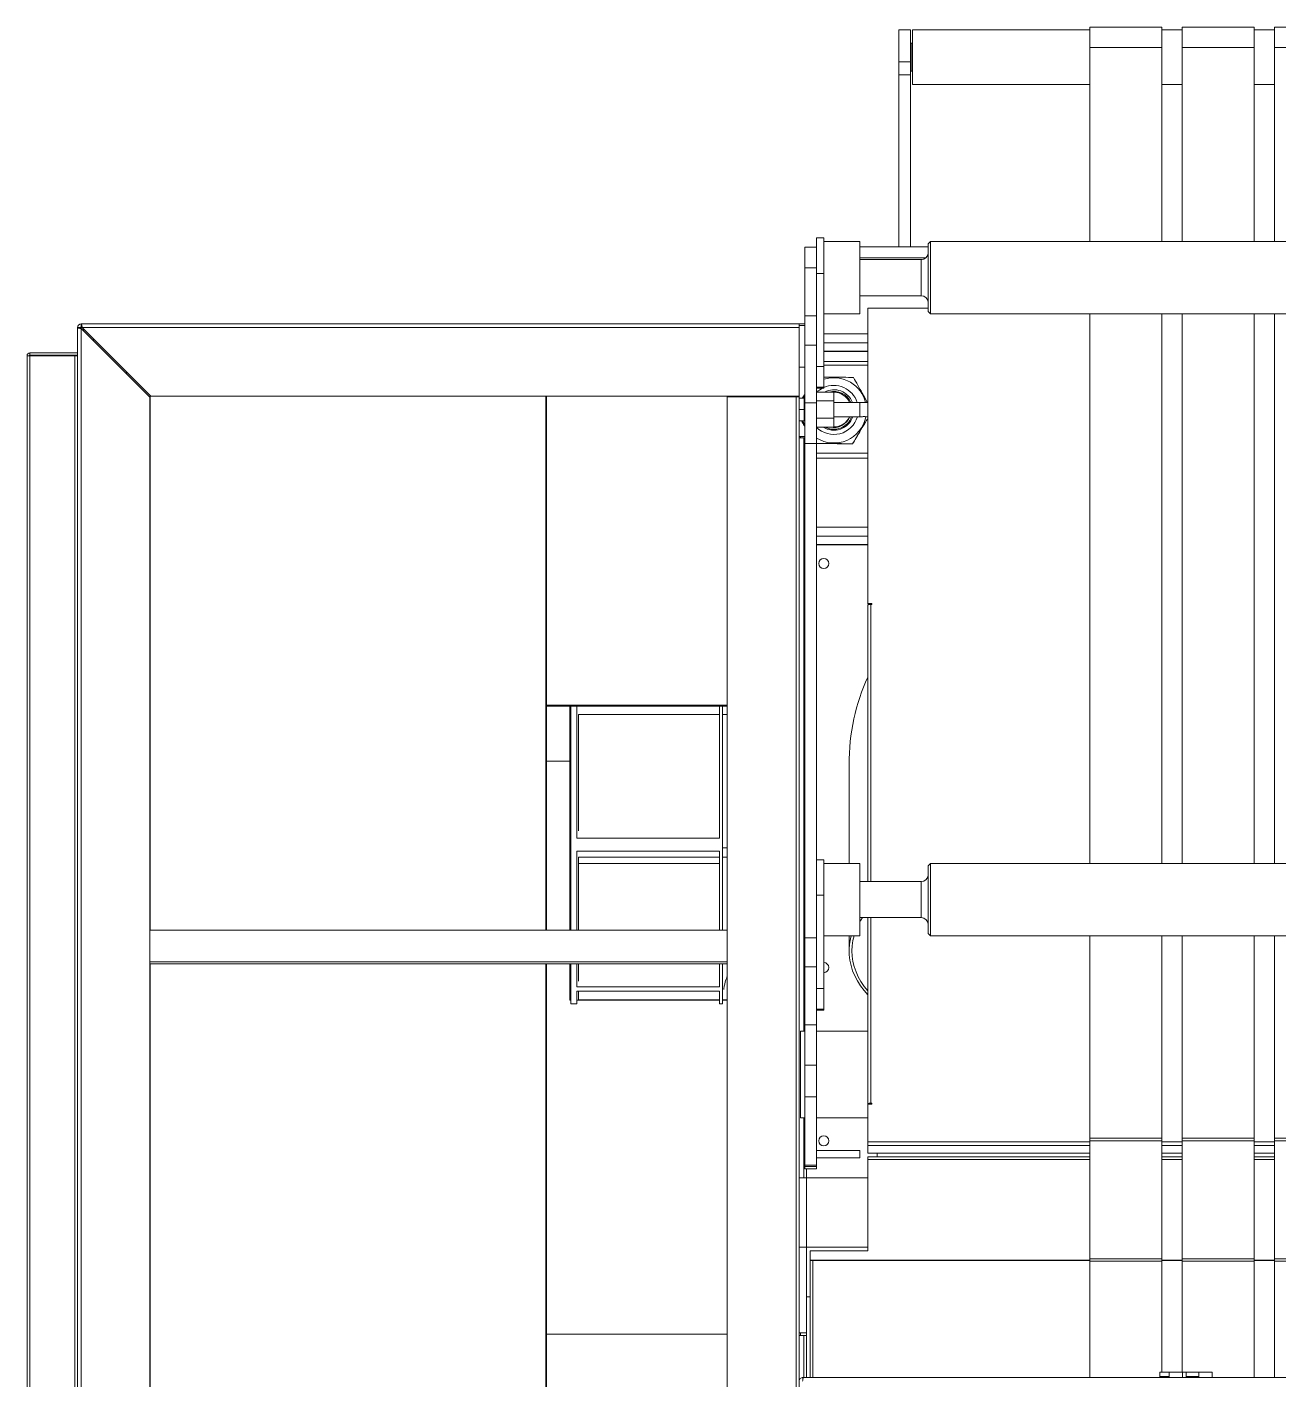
# Model space of a CAD drawing. Extents: x -2187 to 96136, y -11110 to 52208.
# Drawn here: x 15057 to 15924, y 16132 to 17070 of the extents above; entities that cross this region are included whole.
import ezdxf

# ---------------------------------------------------------------- set-up
doc = ezdxf.new("R2010")
doc.units = 0
doc.header["$LTSCALE"] = 1000
doc.header["$MEASUREMENT"] = 0

msp = doc.modelspace()

# ---------------------------------------------------------------- linework, layer by layer
at = {"color": 7, "linetype": 'Continuous', "lineweight": 15}
for p, q in [((15668.787, 17067.986), (15660.787, 17067.986)), ((15660.787, 17067.986), (15660.787, 17045.868)), ((15668.787, 17067.986), (15668.787, 17045.868)), ((15793.08, 17067.986), (15670.287, 17067.986)), ((15670.287, 17067.986), (15670.287, 17058.542)), ((15843.08, 17069.854), (15793.08, 17069.854)), ((15793.08, 17069.854), (15793.08, 17055.651)), ((15843.08, 17069.854), (15843.08, 17055.651)), ((15857.08, 17067.986), (15843.08, 17067.986)), ((15907.08, 17069.854), (15857.08, 17069.854)), ((15857.08, 17069.854), (15857.08, 17055.651)), ((15907.08, 17069.854), (15907.08, 17055.651)), ((15921.08, 17067.986), (15907.08, 17067.986)), ((15971.08, 17069.854), (15921.08, 17069.854)), ((15921.08, 17069.854), (15921.08, 17055.651)), ((15669.287, 17058.736), (15668.787, 17058.236)), ((15670.287, 17058.736), (15669.287, 17058.736)), ((15669.287, 17039.236), (15669.287, 17058.736)), ((15670.287, 17058.542), (15670.287, 17029.986)), ((15843.08, 17055.651), (15793.08, 17055.651)), ((15793.08, 16921.188), (15793.08, 17055.651)), ((15843.08, 16921.188), (15843.08, 17055.651)), ((15907.08, 17055.651), (15857.08, 17055.651)), ((15857.08, 16921.188), (15857.08, 17055.651)), ((15907.08, 16921.188), (15907.08, 17055.651)), ((15971.08, 17055.651), (15921.08, 17055.651)), ((15921.08, 16921.188), (15921.08, 17055.651)), ((15660.787, 17045.868), (15668.787, 17045.868)), ((15660.787, 17036.828), (15660.787, 17045.868)), ((15668.787, 17045.868), (15668.787, 17036.828)), ((15668.787, 17036.828), (15660.787, 17036.828)), ((15660.787, 17036.828), (15660.787, 16917.638)), ((15668.787, 17039.736), (15669.287, 17039.236)), ((15668.787, 17036.828), (15668.787, 16917.638)), ((15669.287, 17039.236), (15670.287, 17039.236)), ((15670.287, 17029.986), (15793.08, 17029.986)), ((15843.08, 17029.986), (15857.08, 17029.986)), ((15907.08, 17029.986), (15921.08, 17029.986)), ((15608.787, 16923.688), (15603.787, 16923.688)), ((15603.787, 16923.688), (15603.787, 16899.194)), ((15608.787, 16923.688), (15608.787, 16899.194)), ((15633.787, 16921.188), (15608.787, 16921.188)), ((15633.787, 16921.188), (15633.787, 16871.188)), ((15682.712, 16921.188), (15681.212, 16919.688)), ((18959.712, 16921.188), (15682.712, 16921.188)), ((15682.712, 16921.188), (15682.712, 16871.188)), ((15603.787, 16917.333), (15595.787, 16917.333)), ((15595.787, 16903.09), (15595.787, 16917.333)), ((15633.787, 16917.638), (15681.212, 16917.638)), ((15660.787, 16917.638), (15668.787, 16917.638)), ((15681.212, 16872.688), (15681.212, 16919.688)), ((15603.787, 16903.09), (15595.787, 16903.09)), ((15595.787, 16869.665), (15595.787, 16903.09)), ((15633.787, 16909.976), (15679.562, 16909.976)), ((15676.987, 16908.749), (15633.787, 16908.749)), ((15676.212, 16908.688), (15633.787, 16908.688)), ((15660.787, 16908.825), (15668.787, 16908.825)), ((15660.787, 16908.749), (15660.787, 16908.825)), ((15668.787, 16908.825), (15668.787, 16908.749)), ((15603.787, 16899.194), (15608.787, 16899.194)), ((15603.787, 16899.194), (15603.787, 16834.574)), ((15608.787, 16899.194), (15608.787, 16834.574)), ((15633.787, 16883.688), (15676.212, 16883.688)), ((15681.212, 16875.082), (15639.325, 16875.082)), ((15639.325, 16670.429), (15639.325, 16875.082)), ((15595.787, 16869.665), (15603.787, 16869.665)), ((15595.787, 16849.51), (15595.787, 16869.665)), ((15608.787, 16871.188), (15633.787, 16871.188)), ((15681.212, 16872.688), (15682.712, 16871.188)), ((15682.712, 16871.188), (18959.712, 16871.188)), ((15793.08, 16490.234), (15793.08, 16871.188)), ((15843.08, 16490.234), (15843.08, 16871.188)), ((15857.08, 16490.234), (15857.08, 16871.188)), ((15907.08, 16490.234), (15907.08, 16871.188)), ((15921.08, 16490.234), (15921.08, 16871.188)), ((15091.787, 16006.603), (15091.787, 16861.603)), ((15093.787, 16861.603), (15091.787, 16861.603)), ((15094.287, 16864.103), (15591.787, 16864.103)), ((15094.287, 16862.103), (15094.287, 16864.103)), ((15094.287, 16860.896), (15141.787, 16813.396)), ((15094.994, 16861.603), (15591.787, 16861.603)), ((15142.494, 16814.103), (15094.994, 16861.603)), ((15595.787, 16864.103), (15591.787, 16864.103)), ((15591.787, 16864.103), (15591.787, 16861.603)), ((15595.787, 16863.103), (15591.787, 16863.103)), ((15591.787, 16814.103), (15591.787, 16861.603)), ((15102.787, 16853.81), (15102.787, 16852.396)), ((15603.787, 16849.51), (15595.787, 16849.51)), ((15595.787, 16849.51), (15595.787, 16809.377)), ((15056.787, 15826.103), (15056.787, 16842.103)), ((15058.287, 16842.103), (15056.787, 16842.103)), ((15058.287, 16842.103), (15058.787, 16842.103)), ((15058.787, 16842.603), (15058.787, 16844.103)), ((15091.787, 16844.103), (15058.787, 16844.103)), ((15091.787, 16842.603), (15058.787, 16842.603)), ((15058.787, 16842.103), (15058.787, 15826.103)), ((15058.787, 16842.103), (15089.787, 16842.103)), ((15089.787, 16842.103), (15091.787, 16842.103)), ((15608.787, 16845.108), (15639.325, 16845.108)), ((15639.325, 16838.103), (15608.787, 16838.103)), ((15125.787, 16829.396), (15125.787, 16830.81)), ((15591.787, 16834.103), (15595.787, 16834.103)), ((15603.787, 16834.574), (15608.787, 16834.574)), ((15603.787, 16822.435), (15603.787, 16834.574)), ((15608.787, 16834.574), (15608.787, 16820.286)), ((15603.787, 16822.435), (15603.787, 16809.377)), ((15608.787, 16820.286), (15603.787, 16820.286)), ((15603.787, 16820.233), (15608.787, 16820.233)), ((15603.787, 16819.546), (15608.787, 16819.546)), ((15608.787, 16820.286), (15608.787, 16820.233)), ((15608.787, 16820.233), (15608.787, 16819.546)), ((15141.787, 16813.396), (15141.787, 16814.103)), ((15141.787, 16814.103), (15142.494, 16814.103)), ((15141.787, 16107.103), (15141.787, 16813.396)), ((15142.092, 16814.103), (15142.092, 16444.119)), ((15142.494, 16814.103), (15591.787, 16814.103)), ((15416.29, 16444.119), (15416.29, 16814.103)), ((15416.787, 16814.103), (15416.787, 16444.119)), ((15541.787, 16814.103), (15541.787, 16813.603)), ((15589.587, 16813.603), (15541.787, 16813.603)), ((15541.787, 16813.603), (15541.787, 16106.103)), ((15553.787, 16814.103), (15553.787, 16813.603)), ((15583.787, 16814.103), (15583.787, 16813.603)), ((15589.587, 16813.603), (15589.587, 16106.103)), ((15589.587, 16813.603), (15591.787, 16813.603)), ((15589.787, 16814.103), (15589.787, 16813.603)), ((15591.787, 16813.603), (15591.787, 16814.103)), ((15591.787, 16813.603), (15591.787, 16106.103)), ((15595.287, 16812.669), (15591.787, 16812.669)), ((15595.787, 16812.119), (15595.287, 16812.669)), ((15595.287, 16812.669), (15595.287, 16808.736)), ((15595.287, 16808.736), (15595.287, 16804.804)), ((15595.787, 16809.377), (15603.787, 16809.377)), ((15595.787, 16781.371), (15595.787, 16809.377)), ((15603.787, 16816.928), (15615.787, 16816.928)), ((15603.787, 16810.886), (15615.787, 16810.886)), ((15603.787, 16809.377), (15603.787, 16781.371)), ((15615.787, 16810.886), (15615.787, 16816.928)), ((15615.787, 16798.761), (15615.787, 16810.886)), ((15633.787, 16809.804), (15615.787, 16809.804)), ((15635.554, 16809.804), (15615.787, 16809.804)), ((15633.787, 16809.804), (15633.787, 16799.804)), ((15639.325, 16809.804), (15638.037, 16809.804)), ((15595.287, 16804.804), (15591.787, 16804.804)), ((15595.287, 16804.804), (15595.287, 16800.871)), ((15595.287, 16800.871), (15595.287, 16796.939)), ((15615.787, 16799.804), (15633.787, 16799.804)), ((15615.787, 16799.804), (15635.554, 16799.804)), ((15638.037, 16799.804), (15639.325, 16799.804)), ((15595.287, 16796.939), (15591.787, 16796.939)), ((15593.517, 16796.939), (15595.787, 16792.891)), ((15595.287, 16796.939), (15595.787, 16797.489)), ((15603.787, 16798.761), (15615.787, 16798.761)), ((15603.787, 16792.68), (15615.787, 16792.68)), ((15615.787, 16792.68), (15615.787, 16798.761)), ((15591.787, 16786.103), (15595.787, 16786.103)), ((15595.087, 16785.103), (15591.787, 16785.103)), ((15592.787, 16786.103), (15592.787, 16785.103)), ((15595.787, 16785.103), (15595.087, 16785.103)), ((15603.787, 16781.371), (15595.787, 16781.371)), ((15595.787, 16438.711), (15595.787, 16781.371)), ((15603.787, 16492.734), (15603.787, 16781.371)), ((15628.776, 16781.081), (15628.776, 16781.041)), ((15639.325, 16774.674), (15603.787, 16774.674)), ((15603.787, 16711.033), (15639.325, 16711.033)), ((15639.325, 16670.429), (15642.075, 16670.429)), ((15639.325, 16670.007), (15639.325, 16670.429)), ((15639.325, 16670.007), (15642.075, 16670.007)), ((15639.325, 16669.147), (15639.325, 16477.734)), ((15642.075, 16669.709), (15641.325, 16669.709)), ((15642.075, 16670.429), (15642.075, 16669.709)), ((15416.787, 16599.179), (15541.787, 16599.179)), ((15432.787, 16599.179), (15432.787, 16444.119)), ((15433.665, 16444.119), (15433.665, 16599.179)), ((15437.665, 16507.714), (15437.665, 16599.179)), ((15536.665, 16593.433), (15438.787, 16593.433)), ((15438.787, 16593.433), (15438.787, 16512.803)), ((15536.665, 16507.714), (15536.665, 16599.179)), ((15538.665, 16444.119), (15538.665, 16599.179)), ((15541.787, 16593.433), (15538.665, 16593.433)), ((15416.787, 16561.103), (15432.787, 16561.103)), ((15626.346, 16558.714), (15626.346, 16490.234)), ((15536.665, 16507.714), (15437.665, 16507.714)), ((15541.787, 16501.23), (15538.665, 16501.23)), ((15437.665, 16444.119), (15437.665, 16498.874)), ((15536.665, 16498.874), (15437.665, 16498.874)), ((15536.665, 16494.639), (15438.787, 16494.639)), ((15438.787, 16494.639), (15438.787, 16444.119)), ((15438.787, 16490.324), (15536.665, 16490.324)), ((15536.665, 16444.119), (15536.665, 16498.874)), ((15541.787, 16494.639), (15538.665, 16494.639)), ((15608.787, 16492.734), (15603.787, 16492.734)), ((15603.787, 16492.734), (15603.787, 16468.24)), ((15608.787, 16492.734), (15608.787, 16468.24)), ((15633.787, 16490.234), (15608.787, 16490.234)), ((15633.787, 16490.234), (15633.787, 16440.234)), ((15682.712, 16490.234), (15681.212, 16488.734)), ((18959.712, 16490.234), (15682.712, 16490.234)), ((15682.712, 16490.234), (15682.712, 16440.234)), ((15681.212, 16441.734), (15681.212, 16488.734)), ((15676.212, 16477.734), (15633.787, 16477.734)), ((15603.787, 16468.24), (15608.787, 16468.24)), ((15603.787, 16468.24), (15603.787, 16403.62)), ((15608.787, 16468.24), (15608.787, 16403.62)), ((15633.787, 16452.734), (15676.212, 16452.734)), ((15639.325, 16452.734), (15639.325, 16323.66)), ((15541.787, 16444.119), (15141.787, 16444.119)), ((15595.787, 16438.711), (15603.787, 16438.711)), ((15595.787, 16418.556), (15595.787, 16438.711)), ((15608.787, 16440.234), (15633.787, 16440.234)), ((15626.346, 16440.234), (15626.346, 16429.667)), ((15681.212, 16441.734), (15682.712, 16440.234)), ((15682.712, 16440.234), (18959.712, 16440.234)), ((15793.08, 16299.937), (15793.08, 16440.234)), ((15843.08, 16299.937), (15843.08, 16440.234)), ((15857.08, 16299.937), (15857.08, 16440.234)), ((15907.08, 16299.937), (15907.08, 16440.234)), ((15921.08, 16299.937), (15921.08, 16440.234)), ((15141.787, 16422.211), (15541.787, 16422.211)), ((15141.787, 16420.766), (15541.787, 16420.766)), ((15142.092, 16420.766), (15142.092, 16054.103)), ((15416.29, 16112.103), (15416.29, 16420.766)), ((15416.787, 16420.766), (15416.787, 16111.197)), ((15432.787, 16420.766), (15432.787, 16395.603)), ((15433.665, 16393.103), (15433.665, 16420.766)), ((15437.665, 16404.84), (15437.665, 16420.766)), ((15438.787, 16420.766), (15438.787, 16408.733)), ((15536.665, 16404.84), (15536.665, 16420.766)), ((15538.665, 16393.103), (15538.665, 16420.766)), ((15603.787, 16418.556), (15595.787, 16418.556)), ((15595.787, 16418.556), (15595.787, 16378.422)), ((15536.665, 16404.84), (15437.665, 16404.84)), ((15437.665, 16393.103), (15437.665, 16401.732)), ((15536.665, 16401.732), (15437.665, 16401.732)), ((15438.787, 16401.732), (15438.787, 16395.759)), ((15536.665, 16393.103), (15536.665, 16401.732)), ((15603.787, 16403.62), (15608.787, 16403.62)), ((15603.787, 16391.481), (15603.787, 16403.62)), ((15608.787, 16403.62), (15608.787, 16389.331)), ((15432.787, 16395.603), (15433.665, 16395.603)), ((15433.665, 16393.103), (15437.665, 16393.103)), ((15437.665, 16395.603), (15438.787, 16395.603)), ((15536.665, 16395.759), (15438.787, 16395.759)), ((15536.665, 16395.603), (15438.787, 16395.603)), ((15438.787, 16395.603), (15438.787, 16395.603)), ((15536.665, 16393.103), (15538.665, 16393.103)), ((15541.787, 16395.759), (15538.665, 16395.759)), ((15541.787, 16395.603), (15538.748, 16395.603)), ((15603.787, 16391.481), (15603.787, 16378.422)), ((15608.787, 16389.331), (15603.787, 16389.331)), ((15603.787, 16389.279), (15608.787, 16389.279)), ((15603.787, 16388.592), (15608.787, 16388.592)), ((15608.787, 16389.331), (15608.787, 16389.279)), ((15608.787, 16389.279), (15608.787, 16388.592)), ((15595.787, 16378.422), (15603.787, 16378.422)), ((15595.787, 16350.417), (15595.787, 16378.422)), ((15603.787, 16378.422), (15603.787, 16350.417)), ((15595.787, 16374.103), (15592.787, 16374.103)), ((15592.787, 16374.103), (15592.787, 16314.103)), ((15639.325, 16374.103), (15603.787, 16374.103)), ((15603.787, 16350.417), (15595.787, 16350.417)), ((15595.787, 16328.484), (15595.787, 16350.417)), ((15603.787, 16328.484), (15603.787, 16350.417)), ((15595.787, 16328.484), (15603.787, 16328.484)), ((15595.787, 16281.154), (15595.787, 16328.484)), ((15603.787, 16328.484), (15603.787, 16291.336)), ((15640.825, 16323.66), (15639.325, 16323.66)), ((15639.325, 16323.66), (15639.325, 16323.503)), ((15639.325, 16297.351), (15639.325, 16323.503)), ((15642.075, 16323.503), (15639.325, 16323.503)), ((15640.825, 16323.66), (15640.825, 16323.503)), ((15641.325, 16324.223), (15642.075, 16324.223)), ((15641.325, 16323.801), (15641.325, 16324.223)), ((15641.325, 16323.801), (15642.075, 16323.801)), ((15642.075, 16324.223), (15642.075, 16323.503)), ((15592.787, 16314.103), (15595.787, 16314.103)), ((15603.787, 16314.103), (15639.325, 16314.103)), ((15639.325, 16294.87), (15639.325, 16297.351)), ((15639.325, 16289.529), (15639.325, 16294.87)), ((15843.08, 16299.937), (15793.08, 16299.937)), ((15793.08, 16298.135), (15793.08, 16299.937)), ((15843.08, 16298.135), (15793.08, 16298.135)), ((15793.08, 16216.256), (15793.08, 16298.135)), ((15843.08, 16298.135), (15843.08, 16299.937)), ((15843.08, 16216.256), (15843.08, 16298.135)), ((15907.08, 16299.937), (15857.08, 16299.937)), ((15857.08, 16298.135), (15857.08, 16299.937)), ((15907.08, 16298.135), (15857.08, 16298.135)), ((15857.08, 16216.256), (15857.08, 16298.135)), ((15907.08, 16298.135), (15907.08, 16299.937)), ((15907.08, 16216.256), (15907.08, 16298.135)), ((15971.08, 16299.937), (15921.08, 16299.937)), ((15921.08, 16298.135), (15921.08, 16299.937)), ((15971.08, 16298.135), (15921.08, 16298.135)), ((15921.08, 16216.256), (15921.08, 16298.135)), ((15633.787, 16291.336), (15603.787, 16291.336)), ((15603.787, 16291.336), (15603.787, 16286.336)), ((15603.787, 16286.336), (15633.787, 16286.336)), ((15603.787, 16286.336), (15603.787, 16281.154)), ((15633.787, 16291.336), (15633.787, 16286.336)), ((15639.325, 16289.449), (15639.325, 16289.529)), ((15639.325, 16289.449), (15793.08, 16289.449)), ((15639.325, 16286.938), (15639.325, 16285.038)), ((15793.08, 16286.938), (15639.325, 16286.938)), ((15639.325, 16221.938), (15639.325, 16285.038)), ((15645.825, 16286.938), (15645.825, 16289.449)), ((15843.08, 16289.449), (15857.08, 16289.449)), ((15857.08, 16286.938), (15843.08, 16286.938)), ((15907.08, 16289.449), (15921.08, 16289.449)), ((15921.08, 16286.938), (15907.08, 16286.938)), ((15603.787, 16281.154), (15595.787, 16281.154)), ((15595.787, 16280.401), (15595.787, 16281.154)), ((15595.787, 16280.401), (15603.787, 16280.401)), ((15595.787, 16278.792), (15595.787, 16280.401)), ((15595.787, 16278.792), (15603.787, 16278.792)), ((15596.787, 16272.394), (15596.787, 16278.792)), ((15603.787, 16280.401), (15603.787, 16281.154)), ((15603.787, 16280.401), (15603.787, 16278.792)), ((15591.787, 16272.394), (15596.787, 16272.394)), ((15596.787, 16272.394), (15639.325, 16272.394)), ((15596.787, 16224.394), (15596.787, 16272.394)), ((15591.787, 16224.394), (15596.787, 16224.394)), ((15596.787, 16190.103), (15596.787, 16224.394)), ((15596.787, 16224.394), (15639.325, 16224.394)), ((15599.325, 16221.938), (15599.325, 16215.473)), ((15599.325, 16221.938), (15639.325, 16221.938)), ((15599.325, 16215.473), (15599.325, 16215.143)), ((15601.225, 16215.143), (15599.325, 16215.143)), ((15599.325, 16215.143), (15599.325, 16134.103)), ((15843.08, 16216.256), (15793.08, 16216.256)), ((15793.08, 16214.802), (15793.08, 16216.256)), ((15843.08, 16214.802), (15793.08, 16214.802)), ((15793.08, 16134.103), (15793.08, 16214.802)), ((15843.08, 16214.802), (15843.08, 16216.256)), ((15843.08, 16137.877), (15843.08, 16214.802)), ((15907.08, 16216.256), (15857.08, 16216.256)), ((15857.08, 16214.802), (15857.08, 16216.256)), ((15907.08, 16214.802), (15857.08, 16214.802)), ((15857.08, 16137.877), (15857.08, 16214.802)), ((15907.08, 16214.802), (15907.08, 16216.256)), ((15907.08, 16134.103), (15907.08, 16214.802)), ((15971.08, 16216.256), (15921.08, 16216.256)), ((15921.08, 16214.802), (15921.08, 16216.256)), ((15971.08, 16214.802), (15921.08, 16214.802)), ((15921.08, 16134.103), (15921.08, 16214.802)), ((15596.787, 16190.103), (15596.787, 16134.103)), ((15596.787, 16190.103), (15599.325, 16190.103)), ((15591.787, 16165.103), (15596.787, 16165.103)), ((15595.087, 16163.103), (15591.787, 16163.103)), ((15592.787, 16165.103), (15592.787, 16163.103)), ((15596.787, 16163.103), (15595.087, 16163.103)), ((15594.287, 16134.103), (15594.287, 16132.699)), ((15594.641, 16134.103), (15594.287, 16134.103)), ((15594.641, 16134.103), (19034.934, 16134.103)), ((15841.612, 16137.877), (15841.612, 16134.877)), ((15848.082, 16137.877), (15841.612, 16137.877)), ((15848.082, 16134.877), (15841.612, 16134.877)), ((15841.612, 16134.877), (15841.721, 16134.103)), ((15848.082, 16137.877), (15848.082, 16134.103)), ((15848.082, 16137.877), (15857.319, 16137.877)), ((15857.319, 16137.877), (15857.319, 16134.103)), ((15859.809, 16137.877), (15857.319, 16137.877)), ((15859.809, 16137.877), (15859.809, 16134.877)), ((15859.809, 16137.877), (15868.769, 16137.877)), ((15859.809, 16134.877), (15859.918, 16134.103)), ((15859.809, 16134.877), (15868.769, 16134.877)), ((15868.769, 16137.877), (15868.769, 16134.877)), ((15877.963, 16137.877), (15868.769, 16137.877)), ((15868.769, 16134.877), (15868.878, 16134.103)), ((15877.963, 16134.877), (15877.854, 16134.103)), ((15877.963, 16137.877), (15877.963, 16134.877))]:
    msp.add_line(p, q, dxfattribs=at)
at = {"color": 8, "linetype": 'Continuous', "lineweight": 15}
for p, q in [((15676.212, 16908.688), (15676.212, 16883.997)), ((15676.212, 16883.997), (15676.212, 16883.688)), ((15094.287, 16015.143), (15094.287, 16860.896)), ((15095.987, 16860.61), (15095.987, 16859.196)), ((15608.787, 16857.304), (15639.325, 16857.304)), ((15608.787, 16851.077), (15639.325, 16851.077)), ((15089.787, 15854.103), (15089.787, 16842.103)), ((15608.787, 16845.32), (15639.325, 16845.32)), ((15639.325, 16835.603), (15608.787, 16835.603)), ((15595.087, 16785.103), (15595.087, 16374.103)), ((15639.325, 16771.113), (15603.787, 16771.113)), ((15639.325, 16723.23), (15603.787, 16723.23)), ((15639.325, 16717.002), (15603.787, 16717.002)), ((15639.325, 16711.245), (15603.787, 16711.245)), ((15641.325, 16669.709), (15641.325, 16477.734)), ((15541.787, 16600.076), (15416.787, 16600.076)), ((15676.212, 16477.734), (15676.212, 16453.043)), ((15641.325, 16452.734), (15641.325, 16324.223)), ((15676.212, 16453.043), (15676.212, 16452.734)), ((15595.087, 16314.103), (15595.087, 16272.394)), ((15793.08, 16297.351), (15639.325, 16297.351)), ((15793.08, 16294.87), (15639.325, 16294.87)), ((15857.08, 16297.351), (15843.08, 16297.351)), ((15857.08, 16294.87), (15843.08, 16294.87)), ((15921.08, 16297.351), (15907.08, 16297.351)), ((15921.08, 16294.87), (15907.08, 16294.87)), ((15793.08, 16289.529), (15639.325, 16289.529)), ((15793.08, 16285.038), (15639.325, 16285.038)), ((15857.08, 16289.529), (15843.08, 16289.529)), ((15857.08, 16285.038), (15843.08, 16285.038)), ((15921.08, 16289.529), (15907.08, 16289.529)), ((15921.08, 16285.038), (15907.08, 16285.038)), ((15793.08, 16215.473), (15599.325, 16215.473)), ((15793.08, 16215.143), (15601.225, 16215.143)), ((15601.225, 16215.143), (15601.225, 16134.103)), ((15857.08, 16215.473), (15843.08, 16215.473)), ((15857.08, 16215.143), (15843.08, 16215.143)), ((15921.08, 16215.473), (15907.08, 16215.473)), ((15921.08, 16215.143), (15907.08, 16215.143)), ((15541.787, 16164.17), (15416.787, 16164.17)), ((15595.087, 16163.103), (15595.087, 16134.103))]:
    msp.add_line(p, q, dxfattribs=at)
at = {"color": 7, "linetype": 'Continuous', "lineweight": 15, "flags": 128}
for points in [[(15091.787, 16842.103), (15091.749, 16842.493), (15091.724, 16842.603)], [(15595.787, 16814.828), (15595.65, 16814.564), (15594.787, 16812.669)], [(15594.376, 16796.939), (15595.004, 16795.308), (15595.787, 16793.672)], [(15639.325, 16669.147), (15639.364, 16669.257), (15639.477, 16669.362), (15639.662, 16669.459), (15639.911, 16669.544), (15640.214, 16669.614), (15640.56, 16669.666), (15640.935, 16669.698), (15641.325, 16669.709)], [(15633.787, 16449.567), (15634.597, 16450.936), (15635.757, 16452.734)], [(15639.325, 16399.308), (15636.729, 16402.267), (15634.266, 16405.533), (15632.121, 16408.91), (15630.303, 16412.381), (15628.82, 16415.931), (15627.68, 16419.544), (15626.887, 16423.203), (15626.445, 16426.891), (15626.357, 16430.593), (15626.622, 16434.29), (15627.24, 16437.965), (15627.8, 16440.234)], [(15639.325, 16401.942), (15636.811, 16405.106), (15634.597, 16408.398), (15632.705, 16411.789), (15631.146, 16415.263), (15629.925, 16418.805), (15629.049, 16422.398), (15628.522, 16426.024), (15628.346, 16429.667), (15628.522, 16433.31), (15629.049, 16436.936), (15629.84, 16440.234)], [(15641.325, 16324.223), (15640.935, 16324.212), (15640.56, 16324.18), (15640.214, 16324.128), (15639.911, 16324.058), (15639.662, 16323.973), (15639.477, 16323.875), (15639.364, 16323.77), (15639.325, 16323.66)], [(15641.325, 16323.801), (15641.228, 16323.798), (15641.134, 16323.79), (15641.047, 16323.777), (15640.972, 16323.76), (15640.909, 16323.738), (15640.863, 16323.714), (15640.835, 16323.688), (15640.825, 16323.66)]]:
    msp.add_lwpolyline(points, dxfattribs=at)
at = {"color": 7, "linetype": 'Continuous', "lineweight": 15}
for centre in [(15608.787, 16698.103), (15608.787, 16298.103)]:
    msp.add_circle(centre, 3.5, dxfattribs=at)
for centre, radius, start, end in [((15676.212, 16913.688), 5, 270, 0), ((15676.212, 16878.688), 5, 0, 90), ((15094.287, 16861.603), 2.5, 90, 180), ((15094.287, 16861.603), 0.5, 90, 180), ((15095.074, 16860.476), 1.475, 104.847644, 145.495561), ((15058.787, 16842.103), 2, 90, 180), ((15058.787, 16842.103), 0.5, 90, 180), ((15089.787, 16842.103), 0.5, 0, 90), ((15615.787, 16804.528), 17, 117.94789, 133.163707), ((15615.787, 16804.25), 22.625, 59.280117, 108.022581), ((15615.787, 16804.528), 17, 18.078734, 114.315728), ((15615.787, 16804.528), 14, 22.136919, 117.66197), ((15615.787, 16804.25), 22.625, 14.056262, 59.280124), ((15615.787, 16804.25), 13.106, 25.073097, 104.672811), ((15615.787, 16804.201), 13.106, 25.308441, 103.807045), ((15615.787, 16804.785), 12, 24.72623, 90.000021), ((15615.787, 16804.25), 22.625, 237.968424, 348.726624), ((15615.787, 16804.529), 17, 225.099167, 343.864166), ((15615.787, 16804.529), 14, 237.816783, 340.277288), ((15615.787, 16804.25), 13.106, 241.991988, 340.167709), ((15615.787, 16804.379), 12, 257.14105, 337.590323), ((15615.787, 16804.785), 12, 269.999971, 335.477294), ((15636.787, 16794.888), 5.072, 75.735146, 104.074039), ((15676.212, 16482.734), 5, 270, 0), ((15676.212, 16447.734), 5, 0, 90), ((15608.787, 16418.103), 3.5, 270, 90)]:
    msp.add_arc(centre, radius, start, end, dxfattribs=at)
msp.add_ellipse((15703.846, 16558.714), major_axis=(0, 109.602), ratio=0.7071068, start_param=0.9836509, end_param=1.5707963, dxfattribs=at)
for points, knots in [([(15091.787, 16861.603), (15091.816, 16861.552), (15091.873, 16861.449), (15092.318, 16861.295), (15092.97, 16861.14), (15093.671, 16861.007), (15094.121, 16860.926), (15094.287, 16860.896)], [0, 0, 0, 0, 0.2181749, 0.4363498, 0.6545151, 0.8726803, 1, 1, 1, 1]), ([(15094.994, 16861.603), (15094.943, 16861.889), (15094.84, 16862.46), (15094.686, 16863.218), (15094.531, 16863.784), (15094.398, 16864.066), (15094.317, 16864.093), (15094.287, 16864.103)], [0, 0, 0, 0, 0.2181749, 0.4363498, 0.6545151, 0.8726803, 1, 1, 1, 1]), ([(15629.354, 16827.077), (15627.048, 16827.107), (15622.387, 16827.168), (15615.496, 16827.255), (15610.914, 16827.313), (15608.843, 16827.338), (15608.787, 16827.338)], [0, 0, 0, 0, 0.3428698, 0.693175, 0.9917035, 1, 1, 1, 1]), ([(15639.041, 16809.804), (15639.008, 16809.863), (15637.816, 16811.989), (15635.555, 16816.023), (15632.333, 16821.768), (15630.353, 16825.297), (15629.354, 16827.077)], [0, 0, 0, 0, 0.0104681, 0.3742462, 0.6842562, 1, 1, 1, 1]), ([(15595.787, 16815.616), (15595.242, 16814.698), (15594.655, 16813.711), (15594.077, 16812.738), (15594.036, 16812.669)], [0, 0, 0, 0, 0.9291738, 1, 1, 1, 1]), ([(15638.037, 16809.804), (15638.024, 16809.801), (15637.997, 16809.794), (15637.789, 16809.746), (15637.479, 16809.69), (15637.086, 16809.648), (15636.661, 16809.641), (15636.258, 16809.669), (15635.909, 16809.721), (15635.66, 16809.773), (15635.535, 16809.804), (15635.55, 16809.801), (15635.554, 16809.8)], [0, 0, 0, 0, 0.1051322, 0.2101901, 0.317195, 0.4257587, 0.5321272, 0.6359399, 0.7408266, 0.8486958, 0.9569029, 1, 1, 1, 1]), ([(15595.787, 16792.844), (15595.613, 16793.155), (15594.846, 16794.523), (15594.081, 16795.886), (15593.491, 16796.939)], [0, 0, 0, 0, 0.2275206, 1, 1, 1, 1]), ([(15628.776, 16781.081), (15629.583, 16782.439), (15631.203, 16785.168), (15633.998, 16789.872), (15636.743, 16794.491), (15638.597, 16797.611), (15639.325, 16798.836)], [0, 0, 0, 0, 0.2344759, 0.4709304, 0.792364, 1, 1, 1, 1]), ([(15639.325, 16798.791), (15638.627, 16797.615), (15636.773, 16794.493), (15634.034, 16789.886), (15631.211, 16785.136), (15629.591, 16782.41), (15628.776, 16781.041)], [0, 0, 0, 0, 0.1993386, 0.5290491, 0.7633521, 1, 1, 1, 1]), ([(15603.787, 16781.396), (15605.574, 16781.374), (15609.718, 16781.324), (15616.09, 16781.245), (15622.688, 16781.16), (15626.735, 16781.108), (15628.776, 16781.081)], [0, 0, 0, 0, 0.2179909, 0.5054782, 0.7504735, 1, 1, 1, 1]), ([(15628.776, 16781.041), (15626.471, 16781.069), (15621.811, 16781.125), (15614.909, 16781.211), (15608.839, 16781.288), (15605.31, 16781.334), (15603.787, 16781.354)], [0, 0, 0, 0, 0.28141665, 0.56893605, 0.81395872, 1, 1, 1, 1]), ([(15539.482, 16402.858), (15539.603, 16403.638), (15540.038, 16406.445), (15540.899, 16409.416), (15541.705, 16411.552), (15541.787, 16411.771)], [0, 0, 0, 0, 0.2569255, 0.9239813, 1, 1, 1, 1])]:
    msp.add_open_spline(points, degree=3, knots=knots, dxfattribs=at)
for points in [[(15093.787, 16861.603), (15093.795, 16861.544), (15093.81, 16861.426), (15093.925, 16861.25), (15094.091, 16861.073), (15094.222, 16860.955), (15094.287, 16860.896)], [(15094.994, 16861.603), (15094.935, 16861.669), (15094.818, 16861.8), (15094.641, 16861.965), (15094.464, 16862.081), (15094.346, 16862.096), (15094.287, 16862.103)], [(15594.287, 16134.103), (15593.96, 16134.066), (15593.304, 16133.99), (15592.478, 16133.412), (15591.9, 16132.586), (15591.825, 16131.931), (15591.787, 16131.603)], [(15594.141, 16131.603), (15594.182, 16131.931), (15594.266, 16132.586), (15594.391, 16133.412), (15594.516, 16133.99), (15594.599, 16134.066), (15594.641, 16134.103)]]:
    msp.add_open_spline(points, degree=3, dxfattribs=at)

doc.saveas('drawing.dxf')
